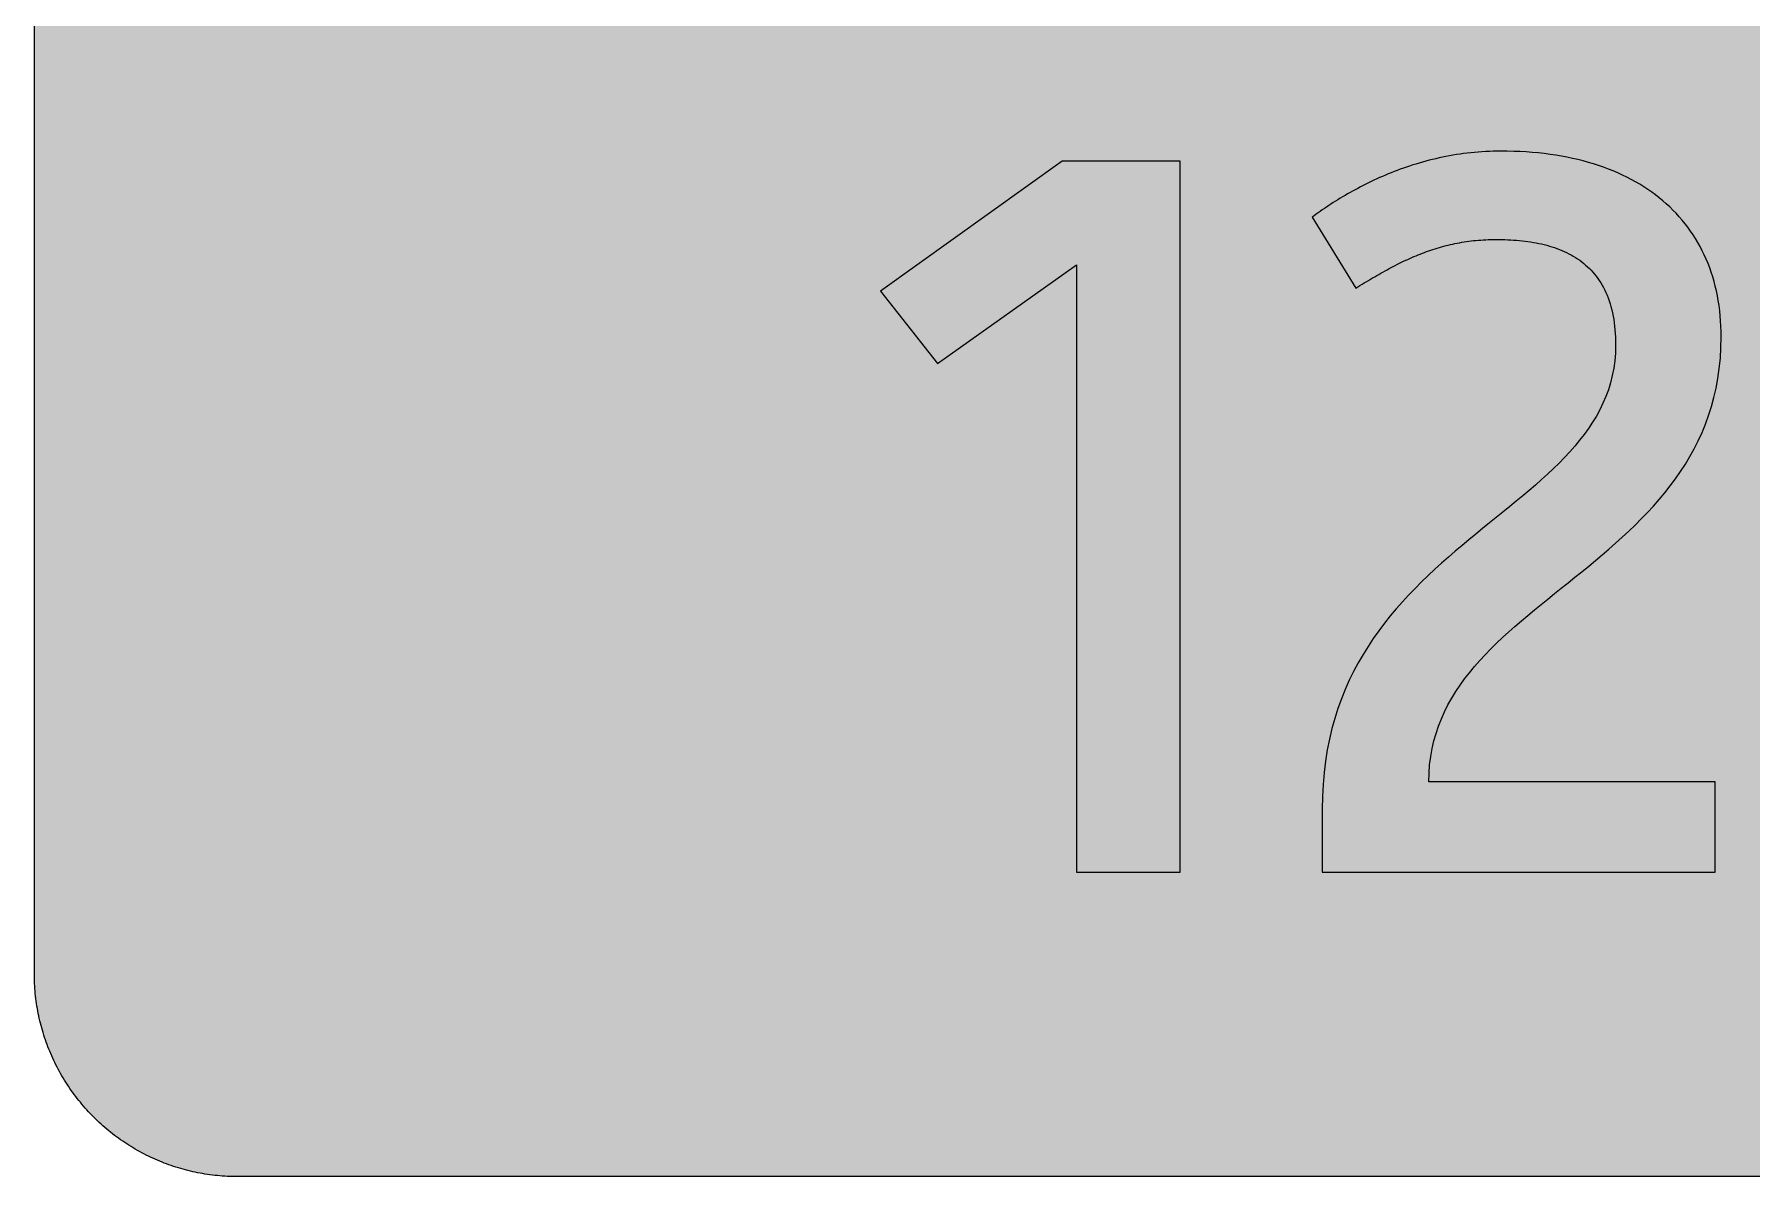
# Model space of a CAD drawing. Header units: millimetres. Extents: x 0 to 212, y 0 to 159.
# Drawn here: x 0.1 to 119.4, y 0.1 to 79.4 of the extents above; entities that cross this region are included whole.
import ezdxf

# ---------------------------------------------------------------- set-up
doc = ezdxf.new("R2010")
doc.units = ezdxf.units.MM

msp = doc.modelspace()

# ---------------------------------------------------------------- hatches: boundary and pattern name
for color, points in [(254, [(14.1633, 0.0536), (13.9878, 0.0533), (13.8125, 0.0559), (13.6373, 0.061), (13.462, 0.0686), (13.2893, 0.0787), (13.114, 0.0914), (12.9413, 0.1041), (12.7686, 0.1219), (12.5959, 0.1397), (12.4231, 0.16), (12.2504, 0.1829), (12.0777, 0.2057), (11.9075, 0.2337), (11.7373, 0.2616), (11.5672, 0.2921), (11.397, 0.3251), (11.2268, 0.3607), (11.0592, 0.3988), (10.8915, 0.4369), (10.7239, 0.4775), (10.5562, 0.5207), (10.3886, 0.5664), (10.2235, 0.6121), (10.0584, 0.6629), (9.8933, 0.7137), (9.7307, 0.7671), (9.5682, 0.8204), (9.4056, 0.8788), (9.2431, 0.9373), (9.083, 0.9982), (8.923, 1.0617), (8.763, 1.1252), (8.6055, 1.1938), (8.4455, 1.2624), (8.2906, 1.331), (8.1331, 1.4046), (7.9781, 1.4783), (7.8232, 1.5545), (7.6708, 1.6332), (7.5184, 1.7145), (7.366, 1.7958), (7.2161, 1.8796), (7.0663, 1.966), (6.919, 2.0523), (6.7716, 2.1438), (6.6243, 2.2352), (6.4795, 2.3266), (6.3348, 2.4232), (6.19, 2.5197), (6.0477, 2.6187), (5.908, 2.7178), (5.7683, 2.8194), (5.6286, 2.9235), (5.4915, 3.0302), (5.3543, 3.1369), (5.2197, 3.2461), (5.0851, 3.3579), (4.953, 3.4722), (4.8209, 3.5865), (4.6914, 3.7033), (4.5644, 3.8202), (4.4348, 3.9395), (4.3104, 4.0615), (4.1859, 4.1859), (4.0615, 4.3104), (3.9395, 4.4348), (3.8202, 4.5618), (3.7033, 4.6914), (3.5865, 4.8209), (3.4722, 4.953), (3.3579, 5.0851), (3.2487, 5.2197), (3.1369, 5.3543), (3.0302, 5.4915), (2.9235, 5.6286), (2.8194, 5.7683), (2.7178, 5.908), (2.6187, 6.0477), (2.5197, 6.19), (2.4232, 6.3348), (2.3266, 6.477), (2.2352, 6.6243), (2.1438, 6.7691), (2.0523, 6.919), (1.966, 7.0663), (1.8796, 7.2161), (1.7958, 7.366), (1.7145, 7.5184), (1.6332, 7.6708), (1.5545, 7.8232), (1.4783, 7.9781), (1.4046, 8.1331), (1.331, 8.2906), (1.2598, 8.4455), (1.1913, 8.603), (1.1252, 8.763), (1.0592, 8.923), (0.9982, 9.083), (0.9373, 9.2431), (0.8763, 9.4056), (0.8204, 9.5682), (0.7645, 9.7307), (0.7112, 9.8933), (0.6604, 10.0584), (0.6121, 10.2235), (0.5639, 10.3911), (0.5207, 10.5562), (0.4775, 10.7239), (0.4343, 10.8915), (0.3962, 11.0592), (0.3607, 11.2268), (0.3251, 11.397), (0.2921, 11.5672), (0.2616, 11.7373), (0.2311, 11.9075), (0.2057, 12.0802), (0.1803, 12.2504), (0.1575, 12.4231), (0.1372, 12.5959), (0.1194, 12.7686), (0.1041, 12.9413), (0.0889, 13.1166), (0.0787, 13.2893), (0.0686, 13.4645), (0.061, 13.6373), (0.0559, 13.8125), (0.0508, 13.9878), (0.0508, 14.163), (0.0522, 144.6925), (0.0508, 144.8664), (0.0559, 145.0416), (0.061, 145.2169), (0.0686, 145.3896), (0.0787, 145.5649), (0.0889, 145.7376), (0.1041, 145.9128), (0.1194, 146.0856), (0.1372, 146.2583), (0.1575, 146.431), (0.1803, 146.6037), (0.2057, 146.7739), (0.2311, 146.9466), (0.2616, 147.1168), (0.2921, 147.287), (0.3251, 147.4572), (0.3607, 147.6248), (0.3962, 147.795), (0.4343, 147.9626), (0.4775, 148.1303), (0.5207, 148.2979), (0.5639, 148.463), (0.6121, 148.6281), (0.6604, 148.7932), (0.7112, 148.9583), (0.7645, 149.1234), (0.8204, 149.286), (0.8763, 149.4485), (0.9373, 149.6111), (0.9982, 149.7711), (1.0592, 149.9311), (1.1252, 150.0911), (1.1913, 150.2486), (1.2598, 150.4061), (1.331, 150.5636), (1.4046, 150.7185), (1.4783, 150.876), (1.5545, 151.0284), (1.6332, 151.1833), (1.7145, 151.3357), (1.7958, 151.4856), (1.8796, 151.638), (1.966, 151.7879), (2.0523, 151.9352), (2.1438, 152.0825), (2.2352, 152.2298), (2.3266, 152.3746), (2.4232, 152.5194), (2.5197, 152.6616), (2.6187, 152.8039), (2.7178, 152.9461), (2.8194, 153.0858), (2.9235, 153.2255), (3.0302, 153.3627), (3.1369, 153.4973), (3.2487, 153.6344), (3.3579, 153.7665), (3.4722, 153.8986), (3.5865, 154.0307), (3.7033, 154.1602), (3.8202, 154.2898), (3.9395, 154.4168), (4.0615, 154.5438), (4.1859, 154.6682), (4.3104, 154.7901), (4.4348, 154.9121), (4.5644, 155.034), (4.6914, 155.1508), (4.8209, 155.2677), (4.953, 155.382), (5.0851, 155.4937), (5.2197, 155.6055), (5.3543, 155.7147), (5.4915, 155.8239), (5.6286, 155.9281), (5.7683, 156.0322), (5.908, 156.1338), (6.0477, 156.2354), (6.19, 156.3345), (6.3348, 156.431), (6.4795, 156.525), (6.6243, 156.6189), (6.7716, 156.7104), (6.919, 156.7993), (7.0663, 156.8882), (7.2161, 156.9745), (7.366, 157.0584), (7.5184, 157.1396), (7.6708, 157.2209), (7.8232, 157.2971), (7.9781, 157.3733), (8.1331, 157.4495), (8.2906, 157.5206), (8.4455, 157.5918), (8.6055, 157.6603), (8.763, 157.7289), (8.923, 157.7924), (9.083, 157.8559), (9.2431, 157.9169), (9.4056, 157.9753), (9.5682, 158.0337), (9.7307, 158.0871), (9.8933, 158.1404), (10.0584, 158.1912), (10.2235, 158.242), (10.3886, 158.2877), (10.5562, 158.3334), (10.7239, 158.3766), (10.8915, 158.4173), (11.0592, 158.4579), (11.2268, 158.4935), (11.397, 158.529), (11.5672, 158.562), (11.7373, 158.5925), (11.9075, 158.6205), (12.0777, 158.6484), (12.2504, 158.6713), (12.4231, 158.6941), (12.5959, 158.7144), (12.7686, 158.7322), (12.9413, 158.75), (13.114, 158.7627), (13.2893, 158.7754), (13.462, 158.7856), (13.6373, 158.7932), (13.8125, 158.7983), (13.9878, 158.8008), (14.163, 158.8033), (197.6078, 158.8036), (197.7822, 158.8008), (197.9574, 158.7983), (198.1327, 158.7932), (198.3054, 158.7856), (198.4807, 158.7754), (198.6534, 158.7627), (198.8287, 158.75), (199.0014, 158.7322), (199.1741, 158.7144), (199.3468, 158.6941), (199.5195, 158.6713), (199.6897, 158.6484), (199.8624, 158.6205), (200.0326, 158.5925), (200.2028, 158.562), (200.373, 158.529), (200.5432, 158.4935), (200.7108, 158.4579), (200.8784, 158.4173), (201.0461, 158.3766), (201.2137, 158.3334), (201.3788, 158.2877), (201.5465, 158.242), (201.7116, 158.1912), (201.8767, 158.1404), (202.0392, 158.0871), (202.2018, 158.0337), (202.3643, 157.9753), (202.5269, 157.9169), (202.6869, 157.8559), (202.8469, 157.7924), (203.007, 157.7289), (203.167, 157.6603), (203.3245, 157.5918), (203.4794, 157.5206), (203.6369, 157.4495), (203.7918, 157.3733), (203.9468, 157.2971), (204.0992, 157.2209), (204.2516, 157.1396), (204.404, 157.0584), (204.5538, 156.9745), (204.7037, 156.8882), (204.8535, 156.7993), (205.0009, 156.7104), (205.1456, 156.6189), (205.293, 156.525), (205.4352, 156.431), (205.58, 156.3345), (205.7222, 156.2354), (205.8619, 156.1338), (206.0016, 156.0322), (206.1413, 155.9281), (206.2785, 155.8239), (206.4156, 155.7147), (206.5503, 155.6055), (206.6849, 155.4937), (206.817, 155.382), (206.949, 155.2677), (207.0786, 155.1508), (207.2081, 155.034), (207.3351, 154.9121), (207.4596, 154.7901), (207.584, 154.6682), (207.7085, 154.5438), (207.8304, 154.4168), (207.9498, 154.2898), (208.0666, 154.1602), (208.1835, 154.0307), (208.2978, 153.8986), (208.4121, 153.7665), (208.5238, 153.6344), (208.6331, 153.4973), (208.7397, 153.3627), (208.8464, 153.2255), (208.9506, 153.0858), (209.0522, 152.9461), (209.1512, 152.8039), (209.2503, 152.6616), (209.3468, 152.5194), (209.4433, 152.3746), (209.5348, 152.2298), (209.6262, 152.0825), (209.7176, 151.9352), (209.804, 151.7879), (209.8904, 151.638), (209.9742, 151.4856), (210.0555, 151.3357), (210.1367, 151.1833), (210.2155, 151.0284), (210.2917, 150.876), (210.3653, 150.7185), (210.439, 150.5636), (210.5076, 150.4061), (210.5762, 150.2486), (210.6447, 150.0911), (210.7082, 149.9311), (210.7717, 149.7711), (210.8327, 149.6111), (210.8911, 149.4485), (210.9495, 149.286), (211.0029, 149.1234), (211.0562, 148.9583), (211.107, 148.7932), (211.1578, 148.6281), (211.2035, 148.463), (211.2493, 148.2979), (211.2924, 148.1303), (211.3331, 147.9626), (211.3712, 147.795), (211.4093, 147.6248), (211.4448, 147.4572), (211.4779, 147.287), (211.5083, 147.1168), (211.5363, 146.9466), (211.5642, 146.7739), (211.5871, 146.6037), (211.6099, 146.431), (211.6303, 146.2583), (211.648, 146.0856), (211.6658, 145.9128), (211.6785, 145.7376), (211.6912, 145.5649), (211.7014, 145.3896), (211.709, 145.2169), (211.7141, 145.0416), (211.7166, 144.8664), (211.7166, 144.6911), (211.7189, 14.1647), (211.7166, 13.9878), (211.7141, 13.8125), (211.709, 13.6373), (211.7014, 13.4645), (211.6912, 13.2893), (211.6785, 13.1166), (211.6658, 12.9413), (211.648, 12.7686), (211.6303, 12.5959), (211.6099, 12.4231), (211.5871, 12.2504), (211.5642, 12.0802), (211.5363, 11.9075), (211.5083, 11.7373), (211.4779, 11.5672), (211.4448, 11.397), (211.4093, 11.2268), (211.3712, 11.0592), (211.3331, 10.8915), (211.2924, 10.7239), (211.2493, 10.5562), (211.2035, 10.3911), (211.1578, 10.2235), (211.107, 10.0584), (211.0562, 9.8933), (211.0029, 9.7307), (210.9495, 9.5682), (210.8911, 9.4056), (210.8327, 9.2431), (210.7717, 9.083), (210.7082, 8.923), (210.6447, 8.763), (210.5762, 8.603), (210.5076, 8.4455), (210.439, 8.2906), (210.3653, 8.1331), (210.2917, 7.9781), (210.2155, 7.8232), (210.1367, 7.6708), (210.0555, 7.5184), (209.9742, 7.366), (209.8904, 7.2161), (209.804, 7.0663), (209.7176, 6.919), (209.6262, 6.7691), (209.5348, 6.6243), (209.4433, 6.477), (209.3468, 6.3348), (209.2503, 6.19), (209.1512, 6.0477), (209.0522, 5.908), (208.9506, 5.7683), (208.8464, 5.6286), (208.7397, 5.4915), (208.6331, 5.3543), (208.5238, 5.2197), (208.4121, 5.0851), (208.2978, 4.953), (208.1835, 4.8209), (208.0666, 4.6914), (207.9498, 4.5618), (207.8304, 4.4348), (207.7085, 4.3104), (207.584, 4.1859), (207.4596, 4.0615), (207.3351, 3.9395), (207.2081, 3.8202), (207.0786, 3.7033), (206.949, 3.5865), (206.817, 3.4722), (206.6849, 3.3579), (206.5503, 3.2461), (206.4156, 3.1369), (206.2785, 3.0302), (206.1413, 2.9235), (206.0016, 2.8194), (205.8619, 2.7178), (205.7222, 2.6187), (205.58, 2.5197), (205.4352, 2.4232), (205.293, 2.3266), (205.1456, 2.2352), (205.0009, 2.1438), (204.8535, 2.0523), (204.7037, 1.966), (204.5538, 1.8796), (204.404, 1.7958), (204.2516, 1.7145), (204.0992, 1.6332), (203.9468, 1.5545), (203.7918, 1.4783), (203.6369, 1.4046), (203.4794, 1.331), (203.3245, 1.2624), (203.167, 1.1938), (203.007, 1.1252), (202.8469, 1.0617), (202.6869, 0.9982), (202.5269, 0.9373), (202.3643, 0.8788), (202.2018, 0.8204), (202.0392, 0.7671), (201.8767, 0.7137), (201.7116, 0.6629), (201.5465, 0.6121), (201.3788, 0.5664), (201.2137, 0.5207), (201.0461, 0.4775), (200.8784, 0.4369), (200.7108, 0.3988), (200.5432, 0.3607), (200.373, 0.3251), (200.2028, 0.2921), (200.0326, 0.2616), (199.8624, 0.2337), (199.6897, 0.2057), (199.5195, 0.1829), (199.3468, 0.16), (199.1741, 0.1397), (199.0014, 0.1219), (198.8287, 0.1041), (198.6534, 0.0914), (198.4807, 0.0787), (198.3054, 0.0686), (198.1327, 0.061), (197.9574, 0.0559), (197.7822, 0.0533), (197.6069, 0.0533)]), (59, [(72.4778, 21.2203), (79.6742, 21.2203), (79.6742, 70.6078), (71.4897, 70.6078), (58.8617, 61.5774), (62.8124, 56.5669), (72.4778, 63.4115)]), (59, [(101.618, 65.1753), (101.8235, 65.1739), (102.0318, 65.1688), (102.2375, 65.1637), (102.4433, 65.1561), (102.6465, 65.1459), (102.8497, 65.1332), (103.0503, 65.1205), (103.251, 65.1027), (103.4491, 65.0824), (103.6447, 65.0596), (103.8403, 65.0342), (104.0359, 65.0037), (104.2264, 64.9732), (104.4169, 64.9402), (104.6048, 64.9021), (104.7928, 64.8614), (104.9757, 64.8183), (105.1585, 64.77), (105.3389, 64.7192), (105.5167, 64.6659), (105.6919, 64.6074), (105.8647, 64.5465), (106.0348, 64.483), (106.2025, 64.4144), (106.3701, 64.3433), (106.5327, 64.2671), (106.6902, 64.1883), (106.8476, 64.1045), (107.0026, 64.0156), (107.1524, 63.9242), (107.2998, 63.8277), (107.4445, 63.7286), (107.5868, 63.6219), (107.7239, 63.5127), (107.8586, 63.4009), (107.9906, 63.2816), (108.1176, 63.1596), (108.2421, 63.0326), (108.3615, 62.9006), (108.4783, 62.7634), (108.5926, 62.6212), (108.6993, 62.4738), (108.806, 62.3214), (108.905, 62.164), (109.0016, 62.0014), (109.093, 61.8338), (109.1819, 61.661), (109.2657, 61.4832), (109.3445, 61.3004), (109.4181, 61.1099), (109.4892, 60.9143), (109.5527, 60.7136), (109.6137, 60.5079), (109.6696, 60.2945), (109.7204, 60.0761), (109.7661, 59.8526), (109.8067, 59.624), (109.8423, 59.3852), (109.8728, 59.1439), (109.8956, 58.895), (109.916, 58.641), (109.9312, 58.3794), (109.9388, 58.1101), (109.9414, 57.8358), (109.9261, 57.2846), (109.8829, 56.7487), (109.8118, 56.2254), (109.7128, 55.7149), (109.5883, 55.2196), (109.4384, 54.7345), (109.2632, 54.262), (109.0651, 53.7997), (108.8441, 53.3476), (108.6028, 52.9057), (108.3412, 52.4713), (108.0592, 52.0471), (107.7595, 51.6306), (107.442, 51.2191), (107.1067, 50.8152), (106.7562, 50.4165), (106.3904, 50.0228), (106.0094, 49.6341), (105.6183, 49.2506), (105.2119, 48.8671), (104.7953, 48.4886), (104.3686, 48.1127), (103.9343, 47.7368), (103.4898, 47.3608), (103.0376, 46.9849), (102.5804, 46.609), (102.1156, 46.2331), (101.6483, 45.8546), (101.1758, 45.4736), (100.7008, 45.0875), (100.2233, 44.6989), (99.7458, 44.3078), (99.2683, 43.909), (98.7933, 43.5051), (98.3183, 43.0962), (97.8459, 42.6796), (97.376, 42.2554), (96.9137, 41.8211), (96.454, 41.3791), (96.0044, 40.9296), (95.5599, 40.4673), (95.123, 39.9948), (94.6963, 39.5122), (94.2823, 39.0169), (93.8759, 38.5089), (93.4822, 37.9857), (93.1037, 37.4523), (92.7379, 36.9011), (92.3874, 36.3347), (92.0521, 35.7556), (91.7346, 35.1561), (91.4349, 34.5415), (91.153, 33.909), (90.8888, 33.2588), (90.6475, 32.5882), (90.4291, 31.8973), (90.231, 31.1861), (90.0557, 30.4571), (89.9058, 29.7028), (89.7814, 28.9281), (89.6823, 28.1305), (89.6112, 27.3075), (89.568, 26.4643), (89.5528, 25.593), (89.5533, 21.2203), (116.8576, 21.2203), (116.8576, 27.4983), (96.9617, 27.4983), (96.9747, 28.0949), (97.0178, 28.6766), (97.089, 29.243), (97.188, 29.7942), (97.3125, 30.3327), (97.4623, 30.8559), (97.6376, 31.3665), (97.8332, 31.8668), (98.0516, 32.3545), (98.2929, 32.832), (98.5545, 33.2969), (98.8365, 33.7541), (99.1337, 34.2011), (99.4512, 34.638), (99.7864, 35.0698), (100.1344, 35.4914), (100.5002, 35.908), (100.8786, 36.3169), (101.2698, 36.7208), (101.6737, 37.117), (102.0877, 37.5107), (102.5119, 37.9019), (102.9462, 38.288), (103.3907, 38.6715), (103.8403, 39.0525), (104.2949, 39.431), (104.7572, 39.8094), (105.2246, 40.1879), (105.6945, 40.5663), (106.1695, 40.9448), (106.6444, 41.3233), (107.1194, 41.7068), (107.5969, 42.0903), (108.0719, 42.4764), (108.5444, 42.8676), (109.0143, 43.2638), (109.4816, 43.6626), (109.9439, 44.0665), (110.4011, 44.4779), (110.8507, 44.897), (111.2926, 45.3212), (111.727, 45.753), (112.1512, 46.195), (112.5677, 46.6446), (112.969, 47.1018), (113.3627, 47.5717), (113.7412, 48.0517), (114.1044, 48.5419), (114.4549, 49.0449), (114.7877, 49.5605), (115.1052, 50.0888), (115.4049, 50.6298), (115.6843, 51.1861), (115.9459, 51.755), (116.1872, 52.3418), (116.4057, 52.9438), (116.6038, 53.561), (116.7765, 54.1985), (116.9264, 54.8513), (117.0508, 55.5219), (117.1499, 56.2127), (117.221, 56.9214), (117.2642, 57.6504), (117.2794, 58.4022), (117.2743, 58.7756), (117.2616, 59.1464), (117.2413, 59.5122), (117.2134, 59.8703), (117.1753, 60.2259), (117.1296, 60.579), (117.0762, 60.9244), (117.0153, 61.2648), (116.9467, 61.6001), (116.8679, 61.9328), (116.7816, 62.2579), (116.6876, 62.578), (116.5885, 62.8955), (116.4793, 63.2054), (116.3625, 63.5102), (116.2355, 63.8124), (116.1034, 64.1071), (115.9637, 64.3966), (115.8164, 64.6811), (115.6614, 64.958), (115.4989, 65.2323), (115.3287, 65.5015), (115.1509, 65.7631), (114.9655, 66.0197), (114.7724, 66.2711), (114.5718, 66.5175), (114.366, 66.7588), (114.1527, 66.9925), (113.9292, 67.2211), (113.7006, 67.4446), (113.4643, 67.6605), (113.223, 67.8713), (112.9716, 68.0771), (112.715, 68.2777), (112.4509, 68.4708), (112.1816, 68.6587), (111.9048, 68.8391), (111.6203, 69.0143), (111.3282, 69.1845), (111.031, 69.3471), (110.7262, 69.5046), (110.4138, 69.6544), (110.0963, 69.7992), (109.7712, 69.9364), (109.441, 70.0684), (109.1032, 70.1954), (108.7603, 70.3123), (108.4097, 70.4266), (108.0541, 70.5307), (107.6909, 70.6298), (107.3201, 70.7238), (106.9467, 70.8101), (106.5632, 70.8889), (106.1771, 70.9625), (105.7834, 71.0286), (105.3821, 71.087), (104.9757, 71.1403), (104.5642, 71.186), (104.1476, 71.2241), (103.7234, 71.2546), (103.2942, 71.28), (102.8573, 71.2978), (102.4153, 71.308), (101.9683, 71.313), (101.7016, 71.3105), (101.4374, 71.3054), (101.1733, 71.2953), (100.9117, 71.2826), (100.6526, 71.2673), (100.3935, 71.2495), (100.137, 71.2267), (99.883, 71.2013), (99.6315, 71.1733), (99.38, 71.1429), (99.1311, 71.1073), (98.8847, 71.0692), (98.6384, 71.0311), (98.3971, 70.9879), (98.1532, 70.9422), (97.9145, 70.8939), (97.6782, 70.8431), (97.442, 70.7898), (97.2083, 70.7339), (96.9772, 70.6755), (96.7461, 70.6145), (96.5175, 70.551), (96.2914, 70.485), (96.0679, 70.419), (95.8469, 70.3504), (95.6259, 70.2793), (95.41, 70.2056), (95.1941, 70.1294), (94.9782, 70.0532), (94.7674, 69.9745), (94.5566, 69.8957), (94.3508, 69.8119), (94.1451, 69.7281), (93.9394, 69.6443), (93.7387, 69.5579), (93.5406, 69.4715), (93.3425, 69.3801), (93.1469, 69.2912), (92.9538, 69.1998), (92.7633, 69.1083), (92.5754, 69.0143), (92.3874, 68.9204), (92.202, 68.8238), (92.0217, 68.7273), (91.8413, 68.6308), (91.6635, 68.5317), (91.4883, 68.4352), (91.313, 68.3362), (91.1428, 68.2371), (90.9726, 68.1355), (90.8075, 68.0364), (90.6424, 67.9348), (90.4799, 67.8332), (90.3199, 67.7342), (90.1624, 67.6326), (90.0074, 67.531), (89.8525, 67.4294), (89.7026, 67.3278), (89.5528, 67.2262), (89.408, 67.1271), (89.2632, 67.0255), (89.1235, 66.9265), (88.9838, 66.8249), (88.8467, 66.7258), (91.8806, 61.7883), (92.0267, 61.8795), (92.1766, 61.9709), (92.3239, 62.0624), (92.4712, 62.1513), (92.616, 62.2402), (92.7633, 62.3265), (92.9081, 62.4129), (93.0529, 62.4992), (93.1977, 62.5856), (93.3425, 62.6694), (93.4872, 62.7507), (93.6295, 62.8345), (93.7743, 62.9133), (93.9165, 62.9945), (94.0613, 63.0733), (94.2035, 63.1495), (94.3483, 63.2257), (94.4905, 63.3019), (94.6328, 63.3755), (94.7776, 63.4492), (94.9198, 63.5203), (95.0646, 63.5889), (95.2068, 63.66), (95.3516, 63.7261), (95.4938, 63.7946), (95.6386, 63.8581), (95.7834, 63.9216), (95.9282, 63.9851), (96.073, 64.0461), (96.2177, 64.1071), (96.3625, 64.1655), (96.5098, 64.2214), (96.6572, 64.2772), (96.8045, 64.3306), (96.9518, 64.3839), (97.0991, 64.4347), (97.249, 64.483), (97.3963, 64.5312), (97.5487, 64.5795), (97.6986, 64.6227), (97.851, 64.6659), (98.0034, 64.709), (98.1558, 64.7471), (98.3082, 64.7852), (98.4631, 64.8233), (98.6206, 64.8589), (98.7755, 64.8919), (98.933, 64.9224), (99.093, 64.9529), (99.253, 64.9808), (99.4131, 65.0062), (99.5756, 65.0316), (99.7382, 65.0545), (99.9033, 65.0748), (100.0684, 65.0926), (100.2335, 65.1104), (100.4037, 65.1256), (100.5713, 65.1383), (100.7415, 65.1485), (100.9142, 65.1586), (101.0869, 65.1637), (101.2622, 65.1688), (101.44, 65.1739), (101.6178, 65.1739)])]:
    msp.add_hatch(color=color).paths.add_polyline_path(points)
h = msp.add_hatch(color=59)
h.paths.add_polyline_path([(14.1633, 3.5814), (13.8887, 3.5839), (13.6169, 3.5941), (13.3477, 3.6119), (13.081, 3.6347), (12.8143, 3.6652), (12.5501, 3.7008), (12.2885, 3.7465), (12.0294, 3.7948), (11.7729, 3.8506), (11.5164, 3.9141), (11.2649, 3.9827), (11.016, 4.0564), (10.7671, 4.1351), (10.5232, 4.2215), (10.2819, 4.3129), (10.0432, 4.412), (9.8069, 4.5161), (9.5733, 4.6228), (9.3447, 4.7371), (9.1186, 4.8565), (8.8951, 4.9809), (8.6741, 5.113), (8.4582, 5.2476), (8.2448, 5.3873), (8.0366, 5.5321), (7.8308, 5.682), (7.6276, 5.8369), (7.4295, 5.9969), (7.2365, 6.1595), (7.046, 6.3297), (6.8605, 6.5024), (6.6777, 6.6802), (6.5024, 6.8605), (6.3271, 7.046), (6.1595, 7.2365), (5.9969, 7.432), (5.8369, 7.6302), (5.682, 7.8308), (5.5321, 8.0366), (5.3873, 8.2448), (5.2451, 8.4582), (5.1105, 8.6741), (4.9809, 8.8951), (4.8565, 9.1186), (4.7371, 9.3447), (4.6228, 9.5758), (4.5136, 9.8069), (4.4094, 10.0432), (4.3129, 10.2819), (4.2215, 10.5232), (4.1351, 10.7696), (4.0538, 11.016), (3.9802, 11.2649), (3.9116, 11.5189), (3.8506, 11.7729), (3.7948, 12.0294), (3.744, 12.2911), (3.7008, 12.5527), (3.6627, 12.8143), (3.6322, 13.081), (3.6093, 13.3502), (3.5916, 13.6195), (3.5814, 13.8913), (3.5789, 14.163), (3.58, 144.6925), (3.5814, 144.9654), (3.5916, 145.2347), (3.6093, 145.5064), (3.6322, 145.7731), (3.6627, 146.0398), (3.7008, 146.304), (3.744, 146.5656), (3.7948, 146.8247), (3.8506, 147.0812), (3.9116, 147.3352), (3.9802, 147.5892), (4.0538, 147.8382), (4.1351, 148.0845), (4.2215, 148.3309), (4.3129, 148.5722), (4.4094, 148.811), (4.5136, 149.0472), (4.6228, 149.2783), (4.7371, 149.5095), (4.8565, 149.7355), (4.9809, 149.9591), (5.1105, 150.1775), (5.2451, 150.3959), (5.3873, 150.6093), (5.5321, 150.8176), (5.682, 151.0233), (5.8369, 151.224), (5.9969, 151.4221), (6.1595, 151.6177), (6.3271, 151.8056), (6.5024, 151.9936), (6.6777, 152.1739), (6.8605, 152.3517), (7.046, 152.5245), (7.2365, 152.6946), (7.4295, 152.8572), (7.6276, 153.0172), (7.8308, 153.1722), (8.0366, 153.322), (8.2448, 153.4668), (8.4582, 153.6065), (8.6741, 153.7411), (8.8951, 153.8732), (9.1186, 153.9977), (9.3447, 154.117), (9.5733, 154.2313), (9.8069, 154.3406), (10.0432, 154.4422), (10.2819, 154.5412), (10.5232, 154.6327), (10.7671, 154.719), (11.016, 154.7978), (11.2649, 154.874), (11.5164, 154.9425), (11.7729, 155.0035), (12.0294, 155.0594), (12.2885, 155.1102), (12.5501, 155.1534), (12.8143, 155.1889), (13.081, 155.2194), (13.3477, 155.2448), (13.6169, 155.26), (13.8887, 155.2702), (14.163, 155.2753), (197.6078, 155.2758), (197.8787, 155.2702), (198.1505, 155.26), (198.4197, 155.2448), (198.689, 155.2194), (198.9557, 155.1889), (199.2173, 155.1534), (199.4789, 155.1102), (199.7405, 155.0594), (199.9971, 155.0035), (200.2511, 154.9425), (200.5051, 154.874), (200.754, 154.7978), (201.0004, 154.719), (201.2467, 154.6327), (201.488, 154.5412), (201.7268, 154.4422), (201.963, 154.3406), (202.1942, 154.2313), (202.4253, 154.117), (202.6514, 153.9977), (202.8749, 153.8732), (203.0959, 153.7411), (203.3118, 153.6065), (203.5251, 153.4668), (203.7334, 153.322), (203.9391, 153.1722), (204.1398, 153.0172), (204.3379, 152.8572), (204.5335, 152.6946), (204.724, 152.5245), (204.9094, 152.3517), (205.0898, 152.1739), (205.2676, 151.9936), (205.4403, 151.8056), (205.6105, 151.6177), (205.773, 151.4221), (205.933, 151.224), (206.088, 151.0233), (206.2378, 150.8176), (206.3826, 150.6093), (206.5223, 150.3959), (206.6569, 150.1775), (206.789, 149.9591), (206.9135, 149.7355), (207.0329, 149.5095), (207.1472, 149.2783), (207.2538, 149.0472), (207.358, 148.811), (207.457, 148.5722), (207.5485, 148.3309), (207.6348, 148.0845), (207.7136, 147.8382), (207.7872, 147.5892), (207.8558, 147.3352), (207.9193, 147.0812), (207.9752, 146.8247), (208.0235, 146.5656), (208.0692, 146.304), (208.1047, 146.0398), (208.1352, 145.7731), (208.1581, 145.5064), (208.1759, 145.2347), (208.186, 144.9654), (208.1911, 144.6911), (208.1911, 14.1647), (208.186, 13.8913), (208.1759, 13.6195), (208.1581, 13.3502), (208.1352, 13.081), (208.1047, 12.8143), (208.0692, 12.5527), (208.0235, 12.2911), (207.9752, 12.0294), (207.9193, 11.7729), (207.8558, 11.5189), (207.7872, 11.2649), (207.7136, 11.016), (207.6348, 10.7696), (207.5485, 10.5232), (207.457, 10.2819), (207.358, 10.0432), (207.2538, 9.8069), (207.1472, 9.5758), (207.0329, 9.3447), (206.9135, 9.1186), (206.789, 8.8951), (206.6569, 8.6741), (206.5223, 8.4582), (206.3826, 8.2448), (206.2378, 8.0366), (206.088, 7.8308), (205.933, 7.6302), (205.773, 7.432), (205.6105, 7.2365), (205.4403, 7.046), (205.2676, 6.8605), (205.0898, 6.6802), (204.9094, 6.5024), (204.724, 6.3297), (204.5335, 6.1595), (204.3379, 5.9969), (204.1398, 5.8369), (203.9391, 5.682), (203.7334, 5.5321), (203.5251, 5.3873), (203.3118, 5.2476), (203.0959, 5.113), (202.8749, 4.9809), (202.6514, 4.8565), (202.4253, 4.7371), (202.1942, 4.6228), (201.963, 4.5161), (201.7268, 4.412), (201.488, 4.3129), (201.2467, 4.2215), (201.0004, 4.1351), (200.754, 4.0564), (200.5051, 3.9827), (200.2511, 3.9141), (199.9971, 3.8506), (199.7405, 3.7948), (199.4789, 3.7465), (199.2173, 3.7008), (198.9557, 3.6652), (198.689, 3.6347), (198.4197, 3.6119), (198.1505, 3.5941), (197.8787, 3.5839), (197.6069, 3.5789)])
h.paths.add_polyline_path([(14.1633, 8.8731), (14.0259, 8.8748), (13.8887, 8.8798), (13.7541, 8.8875), (13.622, 8.9002), (13.4874, 8.9154), (13.3553, 8.9332), (13.2258, 8.9535), (13.0962, 8.9789), (12.9667, 9.0068), (12.8397, 9.0373), (12.7127, 9.0729), (12.5882, 9.1084), (12.4663, 9.1491), (12.3419, 9.1923), (12.2225, 9.238), (12.1031, 9.2888), (11.9837, 9.3396), (11.8694, 9.3929), (11.7526, 9.4513), (11.6408, 9.5098), (11.5291, 9.5733), (11.4198, 9.6368), (11.3106, 9.7053), (11.2039, 9.7765), (11.0998, 9.8476), (10.9957, 9.9238), (10.8966, 10), (10.7975, 10.0787), (10.6985, 10.1625), (10.6045, 10.2464), (10.5105, 10.3327), (10.4216, 10.4216), (10.3327, 10.5131), (10.2464, 10.6045), (10.16, 10.701), (10.0787, 10.7975), (10, 10.8966), (9.9212, 10.9982), (9.8476, 11.0998), (9.7739, 11.2039), (9.7053, 11.3106), (9.6368, 11.4198), (9.5707, 11.5291), (9.5098, 11.6408), (9.4488, 11.7551), (9.3929, 11.8694), (9.337, 11.9863), (9.2862, 12.1031), (9.238, 12.2225), (9.1923, 12.3444), (9.1491, 12.4663), (9.1084, 12.5908), (9.0703, 12.7152), (9.0373, 12.8397), (9.0068, 12.9692), (8.9789, 13.0962), (8.9535, 13.2258), (8.9306, 13.3579), (8.9129, 13.4899), (8.8976, 13.622), (8.8849, 13.7566), (8.8773, 13.8913), (8.8722, 14.0259), (8.8697, 14.163), (8.8717, 144.6925), (8.8722, 144.8283), (8.8773, 144.9629), (8.8849, 145.0975), (8.8976, 145.2321), (8.9129, 145.3642), (8.9306, 145.4963), (8.9535, 145.6284), (8.9789, 145.7579), (9.0068, 145.8849), (9.0373, 146.0144), (9.0703, 146.1389), (9.1084, 146.2634), (9.1491, 146.3878), (9.1923, 146.5097), (9.238, 146.6317), (9.2862, 146.751), (9.337, 146.8679), (9.3929, 146.9847), (9.4488, 147.099), (9.5098, 147.2133), (9.5707, 147.3251), (9.6368, 147.4343), (9.7053, 147.5435), (9.7739, 147.6502), (9.8476, 147.7543), (9.9212, 147.8559), (10, 147.9575), (10.0787, 148.0566), (10.16, 148.1531), (10.2464, 148.2496), (10.3327, 148.3411), (10.4216, 148.4325), (10.5105, 148.5214), (10.6045, 148.6078), (10.6985, 148.6916), (10.7975, 148.7754), (10.8966, 148.8542), (10.9957, 148.9304), (11.0998, 149.0066), (11.2039, 149.0777), (11.3106, 149.1488), (11.4198, 149.2174), (11.5291, 149.2809), (11.6408, 149.3444), (11.7526, 149.4028), (11.8694, 149.4612), (11.9837, 149.5146), (12.1031, 149.5679), (12.2225, 149.6162), (12.3419, 149.6619), (12.4663, 149.7051), (12.5882, 149.7457), (12.7127, 149.7813), (12.8397, 149.8168), (12.9667, 149.8473), (13.0962, 149.8752), (13.2258, 149.9006), (13.3553, 149.921), (13.4874, 149.9413), (13.622, 149.9565), (13.7541, 149.9667), (13.8887, 149.9768), (14.0259, 149.9819), (14.163, 149.9819), (197.6078, 149.9842), (197.7441, 149.9819), (197.8787, 149.9768), (198.0133, 149.9667), (198.1479, 149.9565), (198.28, 149.9413), (198.4121, 149.921), (198.5442, 149.9006), (198.6737, 149.8752), (198.8007, 149.8473), (198.9303, 149.8168), (199.0547, 149.7813), (199.1792, 149.7457), (199.3036, 149.7051), (199.4256, 149.6619), (199.5475, 149.6162), (199.6669, 149.5679), (199.7837, 149.5146), (199.9005, 149.4612), (200.0148, 149.4028), (200.1291, 149.3444), (200.2409, 149.2809), (200.3501, 149.2174), (200.4593, 149.1488), (200.566, 149.0777), (200.6702, 149.0066), (200.7718, 148.9304), (200.8734, 148.8542), (200.9724, 148.7754), (201.0689, 148.6916), (201.1655, 148.6078), (201.2569, 148.5214), (201.3483, 148.4325), (201.4372, 148.3411), (201.5236, 148.2496), (201.6074, 148.1531), (201.6912, 148.0566), (201.77, 147.9575), (201.8462, 147.8559), (201.9224, 147.7543), (201.9935, 147.6502), (202.0646, 147.5435), (202.1332, 147.4343), (202.1967, 147.3251), (202.2602, 147.2133), (202.3186, 147.099), (202.377, 146.9847), (202.4304, 146.8679), (202.4812, 146.751), (202.532, 146.6317), (202.5777, 146.5097), (202.6209, 146.3878), (202.6615, 146.2634), (202.6971, 146.1389), (202.7326, 146.0144), (202.7631, 145.8849), (202.7911, 145.7579), (202.8165, 145.6284), (202.8368, 145.4963), (202.8546, 145.3642), (202.8698, 145.2321), (202.8825, 145.0975), (202.8901, 144.9629), (202.8952, 144.8283), (202.8977, 144.6911), (202.8994, 14.1647), (202.8952, 14.0259), (202.8901, 13.8913), (202.8825, 13.7566), (202.8698, 13.622), (202.8546, 13.4899), (202.8368, 13.3579), (202.8165, 13.2258), (202.7911, 13.0962), (202.7631, 12.9692), (202.7326, 12.8397), (202.6971, 12.7152), (202.6615, 12.5908), (202.6209, 12.4663), (202.5777, 12.3444), (202.532, 12.2225), (202.4812, 12.1031), (202.4304, 11.9863), (202.377, 11.8694), (202.3186, 11.7551), (202.2602, 11.6408), (202.1967, 11.5291), (202.1332, 11.4198), (202.0646, 11.3106), (201.9935, 11.2039), (201.9224, 11.0998), (201.8462, 10.9982), (201.77, 10.8966), (201.6912, 10.7975), (201.6074, 10.701), (201.5236, 10.6045), (201.4372, 10.5131), (201.3483, 10.4216), (201.2569, 10.3327), (201.1655, 10.2464), (201.0689, 10.1625), (200.9724, 10.0787), (200.8734, 10), (200.7718, 9.9238), (200.6702, 9.8476), (200.566, 9.7765), (200.4593, 9.7053), (200.3501, 9.6368), (200.2409, 9.5733), (200.1291, 9.5098), (200.0148, 9.4513), (199.9005, 9.3929), (199.7837, 9.3396), (199.6669, 9.2888), (199.5475, 9.238), (199.4256, 9.1923), (199.3036, 9.1491), (199.1792, 9.1084), (199.0547, 9.0729), (198.9303, 9.0373), (198.8007, 9.0068), (198.6737, 8.9789), (198.5442, 8.9535), (198.4121, 8.9332), (198.28, 8.9154), (198.1479, 8.9002), (198.0133, 8.8875), (197.8787, 8.8798), (197.7441, 8.8748), (197.6069, 8.8722)], flags=16)

# ---------------------------------------------------------------- linework, layer by layer
at = {"color": 254}
for points in [[(14.1633, 0.0536), (13.9878, 0.0533), (13.8125, 0.0559), (13.6373, 0.061), (13.462, 0.0686), (13.2893, 0.0787), (13.114, 0.0914), (12.9413, 0.1041), (12.7686, 0.1219), (12.5959, 0.1397), (12.4231, 0.16), (12.2504, 0.1829), (12.0777, 0.2057), (11.9075, 0.2337), (11.7373, 0.2616), (11.5672, 0.2921), (11.397, 0.3251), (11.2268, 0.3607), (11.0592, 0.3988), (10.8915, 0.4369), (10.7239, 0.4775), (10.5562, 0.5207), (10.3886, 0.5664), (10.2235, 0.6121), (10.0584, 0.6629), (9.8933, 0.7137), (9.7307, 0.7671), (9.5682, 0.8204), (9.4056, 0.8788), (9.2431, 0.9373), (9.083, 0.9982), (8.923, 1.0617), (8.763, 1.1252), (8.6055, 1.1938), (8.4455, 1.2624), (8.2906, 1.331), (8.1331, 1.4046), (7.9781, 1.4783), (7.8232, 1.5545), (7.6708, 1.6332), (7.5184, 1.7145), (7.366, 1.7958), (7.2161, 1.8796), (7.0663, 1.966), (6.919, 2.0523), (6.7716, 2.1438), (6.6243, 2.2352), (6.4795, 2.3266), (6.3348, 2.4232), (6.19, 2.5197), (6.0477, 2.6187), (5.908, 2.7178), (5.7683, 2.8194), (5.6286, 2.9235), (5.4915, 3.0302), (5.3543, 3.1369), (5.2197, 3.2461), (5.0851, 3.3579), (4.953, 3.4722), (4.8209, 3.5865), (4.6914, 3.7033), (4.5644, 3.8202), (4.4348, 3.9395), (4.3104, 4.0615), (4.1859, 4.1859), (4.0615, 4.3104), (3.9395, 4.4348), (3.8202, 4.5618), (3.7033, 4.6914), (3.5865, 4.8209), (3.4722, 4.953), (3.3579, 5.0851), (3.2487, 5.2197), (3.1369, 5.3543), (3.0302, 5.4915), (2.9235, 5.6286), (2.8194, 5.7683), (2.7178, 5.908), (2.6187, 6.0477), (2.5197, 6.19), (2.4232, 6.3348), (2.3266, 6.477), (2.2352, 6.6243), (2.1438, 6.7691), (2.0523, 6.919), (1.966, 7.0663), (1.8796, 7.2161), (1.7958, 7.366), (1.7145, 7.5184), (1.6332, 7.6708), (1.5545, 7.8232), (1.4783, 7.9781), (1.4046, 8.1331), (1.331, 8.2906), (1.2598, 8.4455), (1.1913, 8.603), (1.1252, 8.763), (1.0592, 8.923), (0.9982, 9.083), (0.9373, 9.2431), (0.8763, 9.4056), (0.8204, 9.5682), (0.7645, 9.7307), (0.7112, 9.8933), (0.6604, 10.0584), (0.6121, 10.2235), (0.5639, 10.3911), (0.5207, 10.5562), (0.4775, 10.7239), (0.4343, 10.8915), (0.3962, 11.0592), (0.3607, 11.2268), (0.3251, 11.397), (0.2921, 11.5672), (0.2616, 11.7373), (0.2311, 11.9075), (0.2057, 12.0802), (0.1803, 12.2504), (0.1575, 12.4231), (0.1372, 12.5959), (0.1194, 12.7686), (0.1041, 12.9413), (0.0889, 13.1166), (0.0787, 13.2893), (0.0686, 13.4645), (0.061, 13.6373), (0.0559, 13.8125), (0.0508, 13.9878), (0.0508, 14.163), (0.0522, 144.6925)], [(197.6069, 0.0533), (14.1633, 0.0536)]]:
    msp.add_lwpolyline(points, dxfattribs=at)
at = {"color": 59}
for points in [[(72.4778, 21.2203), (79.6742, 21.2203), (79.6742, 70.6078), (71.4897, 70.6078), (58.8617, 61.5774), (62.8124, 56.5669), (72.4778, 63.4115), (72.4778, 21.2203)], [(101.618, 65.1753), (101.8235, 65.1739), (102.0318, 65.1688), (102.2375, 65.1637), (102.4433, 65.1561), (102.6465, 65.1459), (102.8497, 65.1332), (103.0503, 65.1205), (103.251, 65.1027), (103.4491, 65.0824), (103.6447, 65.0596), (103.8403, 65.0342), (104.0359, 65.0037), (104.2264, 64.9732), (104.4169, 64.9402), (104.6048, 64.9021), (104.7928, 64.8614), (104.9757, 64.8183), (105.1585, 64.77), (105.3389, 64.7192), (105.5167, 64.6659), (105.6919, 64.6074), (105.8647, 64.5465), (106.0348, 64.483), (106.2025, 64.4144), (106.3701, 64.3433), (106.5327, 64.2671), (106.6902, 64.1883), (106.8476, 64.1045), (107.0026, 64.0156), (107.1524, 63.9242), (107.2998, 63.8277), (107.4445, 63.7286), (107.5868, 63.6219), (107.7239, 63.5127), (107.8586, 63.4009), (107.9906, 63.2816), (108.1176, 63.1596), (108.2421, 63.0326), (108.3615, 62.9006), (108.4783, 62.7634), (108.5926, 62.6212), (108.6993, 62.4738), (108.806, 62.3214), (108.905, 62.164), (109.0016, 62.0014), (109.093, 61.8338), (109.1819, 61.661), (109.2657, 61.4832), (109.3445, 61.3004), (109.4181, 61.1099), (109.4892, 60.9143), (109.5527, 60.7136), (109.6137, 60.5079), (109.6696, 60.2945), (109.7204, 60.0761), (109.7661, 59.8526), (109.8067, 59.624), (109.8423, 59.3852), (109.8728, 59.1439), (109.8956, 58.895), (109.916, 58.641), (109.9312, 58.3794), (109.9388, 58.1101), (109.9414, 57.8358), (109.9261, 57.2846), (109.8829, 56.7487), (109.8118, 56.2254), (109.7128, 55.7149), (109.5883, 55.2196), (109.4384, 54.7345), (109.2632, 54.262), (109.0651, 53.7997), (108.8441, 53.3476), (108.6028, 52.9057), (108.3412, 52.4713), (108.0592, 52.0471), (107.7595, 51.6306), (107.442, 51.2191), (107.1067, 50.8152), (106.7562, 50.4165), (106.3904, 50.0228), (106.0094, 49.6341), (105.6183, 49.2506), (105.2119, 48.8671), (104.7953, 48.4886), (104.3686, 48.1127), (103.9343, 47.7368), (103.4898, 47.3608), (103.0376, 46.9849), (102.5804, 46.609), (102.1156, 46.2331), (101.6483, 45.8546), (101.1758, 45.4736), (100.7008, 45.0875), (100.2233, 44.6989), (99.7458, 44.3078), (99.2683, 43.909), (98.7933, 43.5051), (98.3183, 43.0962), (97.8459, 42.6796), (97.376, 42.2554), (96.9137, 41.8211), (96.454, 41.3791), (96.0044, 40.9296), (95.5599, 40.4673), (95.123, 39.9948), (94.6963, 39.5122), (94.2823, 39.0169), (93.8759, 38.5089), (93.4822, 37.9857), (93.1037, 37.4523), (92.7379, 36.9011), (92.3874, 36.3347), (92.0521, 35.7556), (91.7346, 35.1561), (91.4349, 34.5415), (91.153, 33.909), (90.8888, 33.2588), (90.6475, 32.5882), (90.4291, 31.8973), (90.231, 31.1861), (90.0557, 30.4571), (89.9058, 29.7028), (89.7814, 28.9281), (89.6823, 28.1305), (89.6112, 27.3075), (89.568, 26.4643), (89.5528, 25.593), (89.5533, 21.2203), (116.8576, 21.2203), (116.8576, 27.4983), (96.9617, 27.4983), (96.9747, 28.0949), (97.0178, 28.6766), (97.089, 29.243), (97.188, 29.7942), (97.3125, 30.3327), (97.4623, 30.8559), (97.6376, 31.3665), (97.8332, 31.8668), (98.0516, 32.3545), (98.2929, 32.832), (98.5545, 33.2969), (98.8365, 33.7541), (99.1337, 34.2011), (99.4512, 34.638), (99.7864, 35.0698), (100.1344, 35.4914), (100.5002, 35.908), (100.8786, 36.3169), (101.2698, 36.7208), (101.6737, 37.117), (102.0877, 37.5107), (102.5119, 37.9019), (102.9462, 38.288), (103.3907, 38.6715), (103.8403, 39.0525), (104.2949, 39.431), (104.7572, 39.8094), (105.2246, 40.1879), (105.6945, 40.5663), (106.1695, 40.9448), (106.6444, 41.3233), (107.1194, 41.7068), (107.5969, 42.0903), (108.0719, 42.4764), (108.5444, 42.8676), (109.0143, 43.2638), (109.4816, 43.6626), (109.9439, 44.0665), (110.4011, 44.4779), (110.8507, 44.897), (111.2926, 45.3212), (111.727, 45.753), (112.1512, 46.195), (112.5677, 46.6446), (112.969, 47.1018), (113.3627, 47.5717), (113.7412, 48.0517), (114.1044, 48.5419), (114.4549, 49.0449), (114.7877, 49.5605), (115.1052, 50.0888), (115.4049, 50.6298), (115.6843, 51.1861), (115.9459, 51.755), (116.1872, 52.3418), (116.4057, 52.9438), (116.6038, 53.561), (116.7765, 54.1985), (116.9264, 54.8513), (117.0508, 55.5219), (117.1499, 56.2127), (117.221, 56.9214), (117.2642, 57.6504), (117.2794, 58.4022), (117.2743, 58.7756), (117.2616, 59.1464), (117.2413, 59.5122), (117.2134, 59.8703), (117.1753, 60.2259), (117.1296, 60.579), (117.0762, 60.9244), (117.0153, 61.2648), (116.9467, 61.6001), (116.8679, 61.9328), (116.7816, 62.2579), (116.6876, 62.578), (116.5885, 62.8955), (116.4793, 63.2054), (116.3625, 63.5102), (116.2355, 63.8124), (116.1034, 64.1071), (115.9637, 64.3966), (115.8164, 64.6811), (115.6614, 64.958), (115.4989, 65.2323), (115.3287, 65.5015), (115.1509, 65.7631), (114.9655, 66.0197), (114.7724, 66.2711), (114.5718, 66.5175), (114.366, 66.7588), (114.1527, 66.9925), (113.9292, 67.2211), (113.7006, 67.4446), (113.4643, 67.6605), (113.223, 67.8713), (112.9716, 68.0771), (112.715, 68.2777), (112.4509, 68.4708), (112.1816, 68.6587), (111.9048, 68.8391), (111.6203, 69.0143), (111.3282, 69.1845), (111.031, 69.3471), (110.7262, 69.5046), (110.4138, 69.6544), (110.0963, 69.7992), (109.7712, 69.9364), (109.441, 70.0684), (109.1032, 70.1954), (108.7603, 70.3123), (108.4097, 70.4266), (108.0541, 70.5307), (107.6909, 70.6298), (107.3201, 70.7238), (106.9467, 70.8101), (106.5632, 70.8889), (106.1771, 70.9625), (105.7834, 71.0286), (105.3821, 71.087), (104.9757, 71.1403), (104.5642, 71.186), (104.1476, 71.2241), (103.7234, 71.2546), (103.2942, 71.28), (102.8573, 71.2978), (102.4153, 71.308), (101.9683, 71.313), (101.7016, 71.3105), (101.4374, 71.3054), (101.1733, 71.2953), (100.9117, 71.2826), (100.6526, 71.2673), (100.3935, 71.2495), (100.137, 71.2267), (99.883, 71.2013), (99.6315, 71.1733), (99.38, 71.1429), (99.1311, 71.1073), (98.8847, 71.0692), (98.6384, 71.0311), (98.3971, 70.9879), (98.1532, 70.9422), (97.9145, 70.8939), (97.6782, 70.8431), (97.442, 70.7898), (97.2083, 70.7339), (96.9772, 70.6755), (96.7461, 70.6145), (96.5175, 70.551), (96.2914, 70.485), (96.0679, 70.419), (95.8469, 70.3504), (95.6259, 70.2793), (95.41, 70.2056), (95.1941, 70.1294), (94.9782, 70.0532), (94.7674, 69.9745), (94.5566, 69.8957), (94.3508, 69.8119), (94.1451, 69.7281), (93.9394, 69.6443), (93.7387, 69.5579), (93.5406, 69.4715), (93.3425, 69.3801), (93.1469, 69.2912), (92.9538, 69.1998), (92.7633, 69.1083), (92.5754, 69.0143), (92.3874, 68.9204), (92.202, 68.8238), (92.0217, 68.7273), (91.8413, 68.6308), (91.6635, 68.5317), (91.4883, 68.4352), (91.313, 68.3362), (91.1428, 68.2371), (90.9726, 68.1355), (90.8075, 68.0364), (90.6424, 67.9348), (90.4799, 67.8332), (90.3199, 67.7342), (90.1624, 67.6326), (90.0074, 67.531), (89.8525, 67.4294), (89.7026, 67.3278), (89.5528, 67.2262), (89.408, 67.1271), (89.2632, 67.0255), (89.1235, 66.9265), (88.9838, 66.8249), (88.8467, 66.7258), (91.8806, 61.7883), (92.0267, 61.8795), (92.1766, 61.9709), (92.3239, 62.0624), (92.4712, 62.1513), (92.616, 62.2402), (92.7633, 62.3265), (92.9081, 62.4129), (93.0529, 62.4992), (93.1977, 62.5856), (93.3425, 62.6694), (93.4872, 62.7507), (93.6295, 62.8345), (93.7743, 62.9133), (93.9165, 62.9945), (94.0613, 63.0733), (94.2035, 63.1495), (94.3483, 63.2257), (94.4905, 63.3019), (94.6328, 63.3755), (94.7776, 63.4492), (94.9198, 63.5203), (95.0646, 63.5889), (95.2068, 63.66), (95.3516, 63.7261), (95.4938, 63.7946), (95.6386, 63.8581), (95.7834, 63.9216), (95.9282, 63.9851), (96.073, 64.0461), (96.2177, 64.1071), (96.3625, 64.1655), (96.5098, 64.2214), (96.6572, 64.2772), (96.8045, 64.3306), (96.9518, 64.3839), (97.0991, 64.4347), (97.249, 64.483), (97.3963, 64.5312), (97.5487, 64.5795), (97.6986, 64.6227), (97.851, 64.6659), (98.0034, 64.709), (98.1558, 64.7471), (98.3082, 64.7852), (98.4631, 64.8233), (98.6206, 64.8589), (98.7755, 64.8919), (98.933, 64.9224), (99.093, 64.9529), (99.253, 64.9808), (99.4131, 65.0062), (99.5756, 65.0316), (99.7382, 65.0545), (99.9033, 65.0748), (100.0684, 65.0926), (100.2335, 65.1104), (100.4037, 65.1256), (100.5713, 65.1383), (100.7415, 65.1485), (100.9142, 65.1586), (101.0869, 65.1637), (101.2622, 65.1688), (101.44, 65.1739), (101.6178, 65.1739), (101.618, 65.1753)]]:
    msp.add_lwpolyline(points, dxfattribs=at)

doc.saveas('drawing.dxf')
